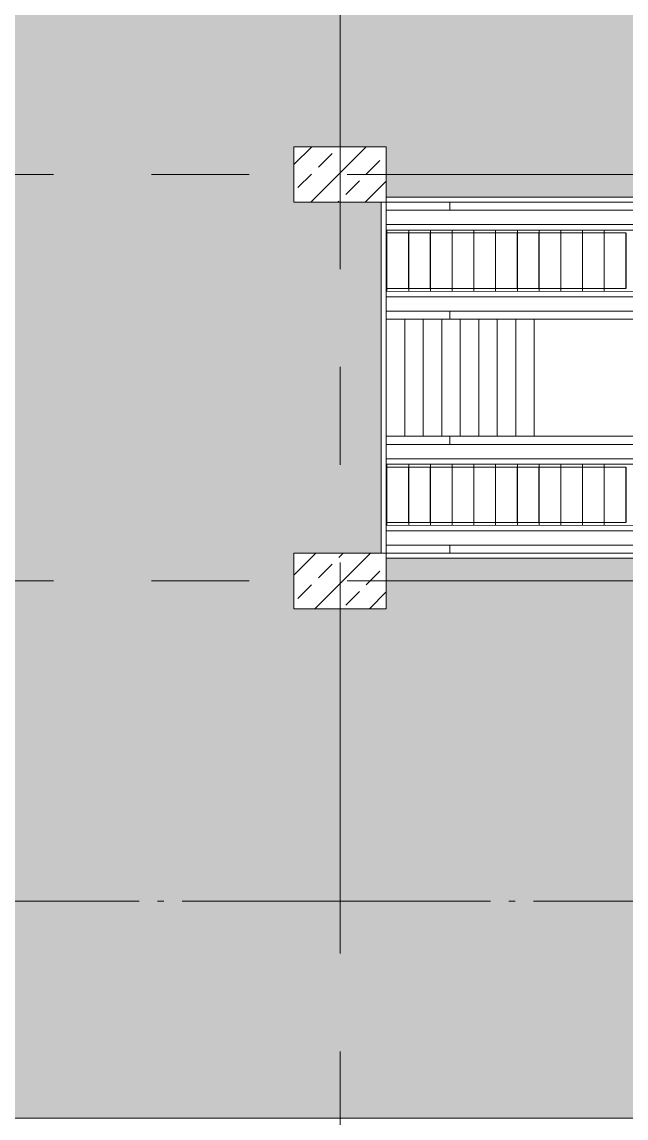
# Model space of a CAD drawing. Header units: metres. Extents: x -201 to 705, y -63 to 42.
# Drawn here: x 284.26 to 294.06, y -20.52 to -2.72 of the extents above; entities that cross this region are included whole.
import ezdxf

# ---------------------------------------------------------------- set-up
doc = ezdxf.new("R2010")
doc.units = ezdxf.units.M
for name, pattern in [('Grid Line', [11.1125, 6.35, -1.5875, 1.5875, -1.5875]), ('HAT AKSI', [5.6, 5, -0.3, 0, -0.3]), ('Overhead', [1.984375, 1.190625, -0.79375])]:
    doc.linetypes.add(name, pattern=pattern)
for name, color, linetype, lineweight in [('A-----NPP', 7, 'Continuous', 9), ('A_AREA', 7, 'Continuous', 9), ('A_GRID', 7, 'Continuous', 9), ('A_HANDRAIL', 7, 'Continuous', 9), ('A_RC', 7, 'Continuous', 9), ('A_STAIR', 7, 'Continuous', 9), ('G-PLANOTM', 7, 'Continuous', 9)]:
    doc.layers.add(name, color=color, linetype=linetype, lineweight=lineweight)

# ---------------------------------------------------------------- blocks, each defined once
blk = doc.blocks.new('B1010_10_KOLON_DİKDÖRTGEN KESİT - 90x150mm-V182-_7_76 _10_76_ BİLET HOLÜ _FFL__ANAHTAR PLAN')
at = {"layer": 'A_RC', "true_color": 0x787878}
h = blk.add_hatch(dxfattribs=at)
h.set_pattern_fill('FP_17', color=8, style=0, pattern_type=2)
h.set_pattern_definition([(225, (-145, -11.8), (0.4422811, -0.4422811), []), (225, (-145.442, -11.8), (0.4422811, -0.4422811), [0.31274, -0.15637])])
h.paths.add_polyline_path([(0.555, 0.45), (-0.75, 0.45), (-0.75, -0.45), (0.75, -0.45), (0.75, 0.45), (0.74, 0.45)])
at = {"layer": 'A_RC', "lineweight": 18}
for p, q in [((0.75, 0.45), (-0.75, 0.45)), ((-0.75, 0.45), (-0.75, -0.45)), ((0.75, -0.45), (0.75, 0.45)), ((-0.75, -0.45), (0.75, -0.45))]:
    blk.add_line(p, q, dxfattribs=at)
blk = doc.blocks.new('B1010_10_KOLON_DİKDÖRTGEN KESİT - 90x150mm-V183-_7_76 _10_76_ BİLET HOLÜ _FFL__ANAHTAR PLAN')
at = {"layer": 'A_RC', "true_color": 0x787878}
h = blk.add_hatch(dxfattribs=at)
h.set_pattern_fill('FP_18', color=8, style=0, pattern_type=2)
h.set_pattern_definition([(225, (-145, -5.2), (0.4422811, -0.4422811), []), (225, (-145.442, -5.2), (0.4422811, -0.4422811), [0.31274, -0.15637])])
h.paths.add_polyline_path([(-0.127, 0.45), (-0.75, 0.45), (-0.75, -0.45), (0.75, -0.45), (0.75, 0.45), (0.74, 0.45)])
at = {"layer": 'A_RC', "lineweight": 18}
for p, q in [((0.75, 0.45), (-0.75, 0.45)), ((-0.75, 0.45), (-0.75, -0.45)), ((0.75, -0.45), (0.75, 0.45)), ((-0.75, -0.45), (0.75, -0.45))]:
    blk.add_line(p, q, dxfattribs=at)
blk = doc.blocks.new('IC-TKN-M7-S22-000-10-A1-32-K-T-6C-200_rvt-2-_7_76 _10_76_ BİLET HOLÜ _FFL__ANAHTAR PLAN')
at = {"layer": 'A-----NPP'}
for p, q in [((-143.22, -5.65), (-143.22, -5.782)), ((-143.22, -7.418), (-143.22, -7.55)), ((-143.22, -9.45), (-143.22, -9.582)), ((-143.22, -11.218), (-143.22, -11.35))]:
    blk.add_line(p, q, dxfattribs=at)
at = {"layer": 'A_RC', "lineweight": 9, "rotation": 180}
for name, p in [('B1010_10_KOLON_DİKDÖRTGEN KESİT - 90x150mm-V183-_7_76 _10_76_ BİLET HOLÜ _FFL__ANAHTAR PLAN', (-145, -5.2)), ('B1010_10_KOLON_DİKDÖRTGEN KESİT - 90x150mm-V182-_7_76 _10_76_ BİLET HOLÜ _FFL__ANAHTAR PLAN', (-145, -11.8))]:
    blk.add_blockref(name, p, dxfattribs=at)
blk = doc.blocks.new('MBE MP YM Revit Family Model 646 mm 3 Basamak - MBE MP YM Revit Family Model 663 mm-3447344-_7_76 _10_76_ BİLET HOLÜ _FFL__ANAHTAR PLAN')
at = {"layer": 'G-PLANOTM'}
for p, q in [((-1.118, 4.562), (-1.118, -5.042)), ((-0.885, -0.608), (-0.885, 4.562)), ((-0.793, -5.058), (-0.798, 4.562)), ((-0.75, 4.551), (-0.798, 4.551)), ((-0.75, 4.554), (-0.75, 4.562)), ((0.15, 4.554), (-0.75, 4.554)), ((-0.75, 4.201), (-0.75, 4.551)), ((0.15, 4.551), (-0.75, 4.551)), ((0.15, 4.562), (0.15, 4.554)), ((0.198, 4.551), (0.15, 4.551)), ((0.15, 4.551), (0.15, 4.201)), ((0.198, 4.562), (0.193, -5.058)), ((0.285, 4.562), (0.285, -0.608)), ((0.518, -5.042), (0.518, 4.562)), ((-0.75, 4.199), (-0.797, 4.199)), ((0.15, 4.201), (-0.75, 4.201)), ((-0.75, 3.849), (-0.75, 4.199)), ((0.15, 4.199), (-0.75, 4.199)), ((0.197, 4.199), (0.15, 4.199)), ((0.15, 4.199), (0.15, 3.849)), ((-0.75, 3.846), (-0.797, 3.846)), ((0.15, 3.849), (-0.75, 3.849)), ((-0.75, 3.496), (-0.75, 3.846)), ((0.15, 3.846), (-0.75, 3.846)), ((0.197, 3.846), (0.15, 3.846)), ((0.15, 3.846), (0.15, 3.496)), ((-0.75, 3.493), (-0.797, 3.493)), ((0.15, 3.496), (-0.75, 3.496)), ((-0.75, 3.144), (-0.75, 3.493)), ((0.15, 3.493), (-0.75, 3.493)), ((0.197, 3.493), (0.15, 3.493)), ((0.15, 3.493), (0.15, 3.144)), ((-0.75, 3.141), (-0.797, 3.141)), ((0.15, 3.144), (-0.75, 3.144)), ((-0.75, 2.791), (-0.75, 3.141)), ((0.15, 3.141), (-0.75, 3.141)), ((0.197, 3.141), (0.15, 3.141)), ((0.15, 3.141), (0.15, 2.791)), ((-0.75, 2.788), (-0.797, 2.788)), ((0.15, 2.791), (-0.75, 2.791)), ((-0.75, 2.438), (-0.75, 2.788)), ((0.15, 2.788), (-0.75, 2.788)), ((0.197, 2.788), (0.15, 2.788)), ((0.15, 2.788), (0.15, 2.438)), ((-0.75, 2.436), (-0.797, 2.436)), ((0.15, 2.438), (-0.75, 2.438)), ((-0.75, 2.086), (-0.75, 2.436)), ((0.15, 2.436), (-0.75, 2.436)), ((0.197, 2.436), (0.15, 2.436)), ((0.15, 2.436), (0.15, 2.086)), ((-0.75, 2.083), (-0.796, 2.083)), ((0.15, 2.086), (-0.75, 2.086)), ((-0.75, 1.733), (-0.75, 2.083)), ((0.15, 2.083), (-0.75, 2.083)), ((0.196, 2.083), (0.15, 2.083)), ((0.15, 2.083), (0.15, 1.733)), ((-0.75, 1.73), (-0.796, 1.73)), ((0.15, 1.733), (-0.75, 1.733)), ((-0.75, 1.381), (-0.75, 1.73)), ((0.15, 1.73), (-0.75, 1.73)), ((0.196, 1.73), (0.15, 1.73)), ((0.15, 1.73), (0.15, 1.381)), ((-0.75, 1.378), (-0.796, 1.378)), ((0.15, 1.381), (-0.75, 1.381)), ((-0.75, 1.028), (-0.75, 1.378)), ((0.15, 1.378), (-0.75, 1.378)), ((0.196, 1.378), (0.15, 1.378)), ((0.15, 1.378), (0.15, 1.028)), ((-0.75, 1.025), (-0.796, 1.025)), ((0.15, 1.028), (-0.75, 1.028)), ((-0.75, 0.675), (-0.75, 1.025)), ((0.15, 1.025), (-0.75, 1.025)), ((0.196, 1.025), (0.15, 1.025)), ((0.15, 1.025), (0.15, 0.675)), ((0.15, 0.675), (-0.75, 0.675)), ((0.15, 0.673), (-0.75, 0.673))]:
    blk.add_line(p, q, dxfattribs=at)
blk = doc.blocks.new('Top Rail Type - Top Rail_Internal_-3981934-_7_76 _10_76_ BİLET HOLÜ _FFL__ANAHTAR PLAN')
at = {"layer": 'A_HANDRAIL'}
for p, q in [((-135.75, -5.569), (-144.25, -5.569)), ((-144.25, -5.649), (-135.75, -5.649))]:
    blk.add_line(p, q, dxfattribs=at)
blk = doc.blocks.new('Top Rail Type - Top Rail_Internal_-V191-_7_76 _10_76_ BİLET HOLÜ _FFL__ANAHTAR PLAN')
at = {"layer": 'A_HANDRAIL'}
for p, q in [((-135.75, -5.569), (-144.25, -5.569)), ((-135.75, -5.65), (-144.25, -5.65))]:
    blk.add_line(p, q, dxfattribs=at)
blk = doc.blocks.new('Top Rail Type - Top Rail_Internal_-3982168-_7_76 _10_76_ BİLET HOLÜ _FFL__ANAHTAR PLAN')
at = {"layer": 'A_HANDRAIL'}
for p, q in [((-144.331, -5.65), (-144.331, -11.35)), ((-144.251, -11.35), (-144.251, -5.65))]:
    blk.add_line(p, q, dxfattribs=at)
blk = doc.blocks.new('Top Rail Type - Top Rail_Internal_-V192-_7_76 _10_76_ BİLET HOLÜ _FFL__ANAHTAR PLAN')
at = {"layer": 'A_HANDRAIL'}
for p, q in [((-144.331, -5.65), (-144.331, -11.35)), ((-144.25, -5.65), (-144.25, -11.35))]:
    blk.add_line(p, q, dxfattribs=at)
blk = doc.blocks.new('Top Rail Type - Top Rail_Internal_-3982344-_7_76 _10_76_ BİLET HOLÜ _FFL__ANAHTAR PLAN')
at = {"layer": 'A_HANDRAIL'}
for p, q in [((-135.75, -11.351), (-144.25, -11.351)), ((-144.25, -11.431), (-135.75, -11.431))]:
    blk.add_line(p, q, dxfattribs=at)
blk = doc.blocks.new('Top Rail Type - Top Rail_Internal_-V193-_7_76 _10_76_ BİLET HOLÜ _FFL__ANAHTAR PLAN')
at = {"layer": 'A_HANDRAIL'}
for p, q in [((-144.25, -11.35), (-135.75, -11.35)), ((-144.25, -11.431), (-135.75, -11.431))]:
    blk.add_line(p, q, dxfattribs=at)

msp = doc.modelspace()

# ---------------------------------------------------------------- hatches: boundary and pattern name
at = {"layer": 'A_AREA', "true_color": 0xb0dcff}
h = msp.add_hatch(color=141, dxfattribs=at)
h.paths.add_polyline_path([(380.174, -5.65), (380.308, -5.65), (380.308, -5.79), (381.527, -5.79), (381.527, -5.782), (392.668, -5.782), (392.665, -4.95), (390.174, -4.95), (390.174, -5.65), (390.224, -5.65), (390.224, -5.7), (388.674, -5.7), (388.674, -4.95), (380.174, -4.95)])
h.paths.add_polyline_path([(308.584, -20.52), (309.974, -20.52), (309.974, -12.25), (308.674, -12.25), (308.674, -11.35), (310.174, -11.35), (310.176, -12.05), (318.674, -12.05), (318.674, -11.35), (320.174, -11.35), (320.174, -12.05), (328.674, -12.05), (328.674, -11.35), (321.626, -11.35), (321.626, -5.65), (320.174, -5.64), (320.174, -5.65), (318.674, -5.65), (318.674, -4.75), (320.174, -4.75), (320.174, -5.2), (328.674, -5.2), (328.674, -4.75), (330.174, -4.75), (330.174, -5.2), (334.434, -5.2), (334.434, -5.16), (335.374, -5.164), (335.378, -5.2), (335.471, -5.196), (335.477, -5.181), (335.491, -5.171), (335.506, -5.173), (335.524, -5.187), (335.528, -5.2), (335.548, -5.2), (335.554, -5.187), (335.56, -5.184), (335.564, -5.181), (336.451, -5.182), (336.464, -5.2), (336.822, -5.2), (336.822, -4.859), (336.841, -4.84), (336.987, -4.84), (337.006, -4.859), (337.009, -4.84), (337.578, -4.84), (337.578, -4.882), (337.006, -4.882), (337.006, -5.2), (338.175, -5.2), (338.175, -4.882), (337.603, -4.882), (337.603, -4.84), (338.175, -4.84), (338.175, -4.859), (338.194, -4.84), (338.34, -4.84), (338.359, -4.859), (338.359, -5.2), (338.674, -5.2), (338.674, -4.75), (340.174, -4.75), (340.174, -5.2), (340.396, -5.2), (340.396, -4.859), (340.415, -4.84), (340.574, -4.846), (340.58, -4.866), (340.58, -4.99), (340.64, -4.905), (340.652, -4.908), (340.662, -4.92), (340.661, -4.929), (340.58, -5.056), (340.58, -5.177), (341.151, -5.182), (341.151, -5.2), (341.296, -5.196), (341.296, -4.859), (341.315, -4.84), (341.474, -4.846), (341.48, -4.866), (341.48, -4.99), (341.54, -4.905), (341.552, -4.908), (341.562, -4.92), (341.561, -4.929), (341.48, -5.056), (341.48, -5.177), (342.051, -5.182), (342.051, -5.2), (342.196, -5.196), (342.198, -4.857), (342.215, -4.84), (342.374, -4.846), (342.38, -4.867), (342.38, -4.99), (342.44, -4.905), (342.452, -4.908), (342.462, -4.92), (342.461, -4.929), (342.38, -5.056), (342.38, -5.177), (342.951, -5.182), (342.951, -5.2), (343.096, -5.196), (343.096, -4.859), (343.115, -4.84), (343.274, -4.846), (343.28, -4.859), (343.28, -4.99), (343.34, -4.905), (343.352, -4.908), (343.362, -4.92), (343.361, -4.929), (343.28, -5.056), (343.28, -5.177), (343.851, -5.182), (343.851, -5.2), (343.996, -5.196), (343.996, -4.859), (344.015, -4.84), (344.174, -4.846), (344.18, -4.866), (344.18, -4.99), (344.24, -4.905), (344.252, -4.908), (344.262, -4.92), (344.261, -4.929), (344.18, -5.056), (344.18, -5.177), (344.751, -5.182), (344.751, -5.2), (344.896, -5.196), (344.896, -4.859), (344.915, -4.84), (345.074, -4.846), (345.08, -4.866), (345.08, -4.99), (345.14, -4.905), (345.152, -4.908), (345.162, -4.92), (345.161, -4.929), (345.08, -5.056), (345.08, -5.177), (345.651, -5.182), (345.651, -5.2), (345.796, -5.196), (345.796, -4.859), (345.815, -4.84), (345.974, -4.846), (345.98, -4.866), (345.98, -4.99), (346.04, -4.905), (346.052, -4.908), (346.062, -4.92), (346.061, -4.929), (345.98, -5.057), (345.98, -5.177), (346.551, -5.182), (346.551, -5.2), (346.696, -5.196), (346.696, -4.859), (346.715, -4.84), (346.874, -4.846), (346.88, -4.866), (346.88, -4.99), (346.94, -4.905), (346.952, -4.908), (346.962, -4.92), (346.961, -4.929), (346.88, -5.056), (346.88, -5.177), (347.451, -5.182), (347.451, -5.2), (347.596, -5.196), (347.596, -4.859), (347.615, -4.84), (347.774, -4.846), (347.78, -4.866), (347.78, -4.99), (347.84, -4.905), (347.852, -4.908), (347.862, -4.92), (347.861, -4.929), (347.78, -5.056), (347.78, -5.177), (348.351, -5.182), (348.351, -5.2), (348.674, -5.2), (348.674, -4.75), (350.174, -4.75), (350.174, -5.2), (350.498, -5.196), (350.498, -5.177), (351.069, -5.172), (351.069, -5.056), (350.987, -4.92), (350.997, -4.908), (351.012, -4.906), (351.019, -4.912), (351.069, -4.99), (351.073, -4.855), (351.088, -4.84), (351.234, -4.84), (351.253, -4.859), (351.253, -5.2), (351.398, -5.196), (351.398, -5.177), (351.969, -5.172), (351.969, -5.056), (351.887, -4.92), (351.897, -4.908), (351.912, -4.906), (351.919, -4.912), (351.969, -4.99), (351.969, -4.859), (351.988, -4.84), (352.134, -4.84), (352.153, -4.859), (352.153, -5.2), (352.298, -5.196), (352.298, -5.177), (352.869, -5.172), (352.865, -5.049), (352.787, -4.92), (352.797, -4.908), (352.812, -4.906), (352.818, -4.91), (352.869, -4.99), (352.869, -4.859), (352.888, -4.84), (353.034, -4.84), (353.053, -4.859), (353.053, -5.2), (353.198, -5.196), (353.198, -5.177), (353.769, -5.172), (353.769, -5.056), (353.687, -4.92), (353.697, -4.908), (353.712, -4.906), (353.719, -4.912), (353.769, -4.99), (353.769, -4.859), (353.788, -4.84), (353.934, -4.84), (353.953, -4.859), (353.953, -5.2), (354.098, -5.196), (354.098, -5.177), (354.669, -5.172), (354.669, -5.056), (354.587, -4.92), (354.597, -4.908), (354.612, -4.906), (354.619, -4.912), (354.669, -4.988), (354.669, -4.859), (354.688, -4.84), (354.834, -4.84), (354.853, -4.859), (354.853, -5.2), (354.998, -5.196), (354.998, -5.177), (355.569, -5.172), (355.569, -5.056), (355.487, -4.92), (355.497, -4.908), (355.512, -4.906), (355.519, -4.912), (355.569, -4.99), (355.569, -4.859), (355.588, -4.84), (355.734, -4.84), (355.753, -4.859), (355.753, -5.2), (355.898, -5.196), (355.898, -5.177), (356.469, -5.172), (356.469, -5.056), (356.387, -4.92), (356.397, -4.908), (356.412, -4.906), (356.419, -4.912), (356.469, -4.989), (356.469, -4.859), (356.488, -4.84), (356.634, -4.84), (356.653, -4.859), (356.653, -5.2), (356.798, -5.196), (356.798, -5.177), (357.369, -5.172), (357.369, -5.056), (357.287, -4.92), (357.297, -4.908), (357.312, -4.906), (357.319, -4.912), (357.369, -4.99), (357.369, -4.859), (357.388, -4.84), (357.534, -4.84), (357.553, -4.859), (357.553, -5.2), (357.698, -5.196), (357.698, -5.177), (358.269, -5.172), (358.269, -5.056), (358.187, -4.92), (358.197, -4.908), (358.212, -4.906), (358.219, -4.912), (358.269, -4.99), (358.269, -4.859), (358.288, -4.84), (358.438, -4.844), (358.453, -4.859), (358.453, -5.2), (358.674, -5.2), (358.674, -4.75), (360.174, -4.75), (360.176, -5.45), (361.874, -5.45), (361.874, -11.35), (365.574, -11.346), (365.574, -10.738), (365.599, -10.738), (365.599, -11.35), (365.674, -11.35), (365.674, -5.45), (368.674, -5.45), (368.673, -5.375), (365.674, -5.375), (365.674, -5.35), (368.674, -5.35), (368.674, -4.75), (370.174, -4.75), (370.174, -5.65), (368.874, -5.652), (368.874, -11.35), (378.574, -11.35), (378.574, -12.25), (378.674, -12.25), (378.674, -11.35), (380.174, -11.35), (380.174, -9.45), (380.268, -9.45), (380.268, -7.55), (380.174, -7.55), (380.174, -5.65), (378.674, -5.65), (378.674, -4.75), (379.974, -4.75), (379.974, 1.5), (380.074, 1.5), (380.074, 1.54), (380.074, 1.542), (380.074, 3.458), (380.074, 3.46), (380.074, 3.5), (379.974, 3.5), (379.974, 3.52), (368.674, 3.52), (368.674, 2.7), (366.274, 2.702), (366.274, 3.52), (276.874, 3.52), (276.874, 0.375), (276.774, 0.375), (276.774, 0.335), (276.774, 0.333), (276.774, -1.583), (276.774, -1.585), (276.774, -1.625), (276.874, -1.625), (276.874, -4.75), (279.674, -4.75), (279.674, -12.25), (276.874, -12.25), (276.874, -12.45), (276.774, -12.45), (276.774, -12.49), (276.774, -12.492), (276.774, -14.408), (276.774, -14.41), (276.774, -14.45), (276.874, -14.45), (276.874, -16.66), (276.774, -16.66), (276.774, -16.7), (276.774, -16.702), (276.774, -18.618), (276.774, -18.62), (276.774, -18.66), (276.874, -18.66), (276.874, -20.52), (308.574, -20.52)])
h.paths.add_polyline_path([(307.074, -12.25), (307.074, -11.35), (308.574, -11.35), (308.574, -12.25), (307.748, -12.25)])
h.paths.add_polyline_path([(299.083, -12.25), (298.674, -12.25), (298.674, -11.431), (290.174, -11.431), (290.174, -12.25), (288.674, -12.25), (288.674, -11.35), (290.093, -11.35), (290.093, -5.65), (288.674, -5.65), (288.674, -4.75), (290.174, -4.75), (290.174, -5.569), (298.674, -5.569), (298.674, -4.75), (300.174, -4.75), (300.174, -5.569), (303.968, -5.573), (303.968, -11.431), (300.175, -11.427), (300.174, -12.25), (299.511, -12.25)])
h.paths.add_polyline_path([(278.286, -12.23), (278.974, -12.23), (278.974, -12), (277.774, -12), (277.774, -12.23), (278.168, -12.23)])
h.paths.add_polyline_path([(391.568, -12.05), (392.668, -12.05), (392.665, -11.218), (381.527, -11.218), (381.527, -11.21), (380.308, -11.21), (380.308, -11.35), (388.674, -11.35), (388.674, -11.3), (390.224, -11.3), (390.224, -11.35), (390.174, -11.35), (390.174, -12.05)])
h.paths.add_polyline_path([(380.308, -9.59), (381.527, -9.59), (381.527, -9.582), (392.668, -9.582), (392.665, -9.45), (380.308, -9.45)])
h.paths.add_polyline_path([(365.574, -9.14), (365.574, -8.65), (365.599, -8.65), (365.599, -9.14)])
h.paths.add_polyline_path([(365.574, -8.35), (365.574, -7.71), (365.599, -7.71), (365.599, -8.35)])
h.paths.add_polyline_path([(388.468, -7.55), (392.668, -7.55), (392.665, -7.418), (381.527, -7.418), (381.527, -7.41), (380.308, -7.41), (380.308, -7.55), (388.448, -7.55)])
h.paths.add_polyline_path([(365.599, -6.11), (365.574, -6.11), (365.574, -5.45), (365.599, -5.452), (365.599, -6.099)])
h.paths.add_polyline_path([(307.748, -5.65), (307.074, -5.65), (307.074, -4.75), (308.574, -4.75), (308.574, -5.65)])
h.paths.add_polyline_path([(309.481, -5.65), (308.674, -5.65), (308.674, -4.75), (310.174, -4.75), (310.174, -5.65)])
h.paths.add_polyline_path([(377.935, -5.65), (377.074, -5.65), (377.074, -4.75), (378.574, -4.75), (378.574, -5.65)])

# ---------------------------------------------------------------- linework, layer by layer
at = {"layer": 'A_GRID', "color": 253, "linetype": 'Grid Line', "true_color": 0xaaaaaa}
for p, q in [((289.424, -28.963), (289.424, 13.652)), ((451.464, -5.2), (238.638, -5.2)), ((451.464, -11.8), (238.638, -11.8))]:
    msp.add_line(p, q, dxfattribs=at)
at = {"layer": 'A_GRID', "color": 21, "linetype": 'HAT AKSI', "true_color": 0xffaaaa}
msp.add_line((451.464, -17), (238.638, -17), dxfattribs=at)
at = {"layer": 'A_RC'}
msp.add_line((276.874, -20.52), (309.974, -20.52), dxfattribs=at)
at = {"layer": 'A_STAIR'}
for p, q in [((290.174, -7.55), (290.474, -7.55)), ((290.474, -7.55), (290.774, -7.55)), ((290.474, -7.55), (290.474, -9.45)), ((290.774, -7.55), (291.074, -7.55)), ((290.774, -7.55), (290.774, -9.45)), ((291.074, -7.55), (291.374, -7.55)), ((291.074, -7.55), (291.074, -9.45)), ((291.374, -7.55), (291.674, -7.55)), ((291.374, -7.55), (291.374, -9.45)), ((291.674, -7.55), (291.974, -7.55)), ((291.674, -7.55), (291.674, -9.45)), ((291.974, -7.55), (292.274, -7.55)), ((291.974, -7.55), (291.974, -9.45)), ((292.274, -7.55), (292.574, -7.55)), ((292.274, -7.55), (292.274, -9.45)), ((294.474, -7.55), (292.574, -7.55)), ((292.574, -7.55), (292.574, -9.45)), ((290.174, -9.45), (290.474, -9.45)), ((290.474, -9.45), (290.774, -9.45)), ((290.774, -9.45), (291.074, -9.45)), ((291.074, -9.45), (291.374, -9.45)), ((291.374, -9.45), (291.674, -9.45)), ((291.674, -9.45), (291.974, -9.45)), ((291.974, -9.45), (292.274, -9.45)), ((292.274, -9.45), (292.574, -9.45)), ((292.574, -9.45), (294.474, -9.45))]:
    msp.add_line(p, q, dxfattribs=at)
at = {"layer": 'A_STAIR', "linetype": 'Overhead'}
for p, q in [((290.474, -7.55), (290.474, -9.45)), ((290.774, -7.55), (290.774, -9.45)), ((291.074, -7.55), (291.074, -9.45)), ((291.374, -7.55), (291.374, -9.45)), ((291.674, -7.55), (291.674, -9.45)), ((291.974, -7.55), (291.974, -9.45)), ((292.274, -7.55), (292.274, -9.45)), ((292.574, -7.55), (292.574, -9.45))]:
    msp.add_line(p, q, dxfattribs=at)
at = {"layer": 'G-PLANOTM'}
for p, q in [((299.778, -5.782), (290.174, -5.782)), ((290.174, -6.015), (295.345, -6.015)), ((290.174, -6.102), (299.794, -6.107)), ((290.174, -6.15), (290.182, -6.15)), ((290.182, -6.15), (290.182, -7.05)), ((290.185, -6.102), (290.185, -6.15)), ((290.185, -6.15), (290.535, -6.15)), ((290.185, -6.15), (290.185, -7.05)), ((290.535, -6.15), (290.535, -7.05)), ((290.538, -6.103), (290.538, -6.15)), ((290.538, -6.15), (290.887, -6.15)), ((290.538, -6.15), (290.538, -7.05)), ((290.887, -6.15), (290.887, -7.05)), ((290.89, -6.103), (290.89, -6.15)), ((290.89, -6.15), (291.24, -6.15)), ((290.89, -6.15), (290.89, -7.05)), ((291.24, -6.15), (291.24, -7.05)), ((291.243, -6.103), (291.243, -6.15)), ((291.243, -6.15), (291.593, -6.15)), ((291.243, -6.15), (291.243, -7.05)), ((291.593, -6.15), (291.593, -7.05)), ((291.595, -6.103), (291.595, -6.15)), ((291.595, -6.15), (291.945, -6.15)), ((291.595, -6.15), (291.595, -7.05)), ((291.945, -6.15), (291.945, -7.05)), ((291.948, -6.103), (291.948, -6.15)), ((291.948, -6.15), (292.298, -6.15)), ((291.948, -6.15), (291.948, -7.05)), ((292.298, -6.15), (292.298, -7.05)), ((292.301, -6.103), (292.301, -6.15)), ((292.301, -6.15), (292.65, -6.15)), ((292.301, -6.15), (292.301, -7.05)), ((292.65, -6.15), (292.65, -7.05)), ((292.653, -6.104), (292.653, -6.15)), ((292.653, -6.15), (293.003, -6.15)), ((292.653, -6.15), (292.653, -7.05)), ((293.003, -6.15), (293.003, -7.05)), ((293.006, -6.104), (293.006, -6.15)), ((293.006, -6.15), (293.356, -6.15)), ((293.006, -6.15), (293.006, -7.05)), ((293.356, -6.15), (293.356, -7.05)), ((293.358, -6.104), (293.358, -6.15)), ((293.358, -6.15), (293.708, -6.15)), ((293.358, -6.15), (293.358, -7.05)), ((293.708, -6.15), (293.708, -7.05)), ((293.711, -6.104), (293.711, -6.15)), ((293.711, -6.15), (294.061, -6.15)), ((293.711, -6.15), (293.711, -7.05)), ((294.061, -6.15), (294.061, -7.05)), ((294.064, -6.15), (294.064, -7.05)), ((290.182, -7.05), (290.174, -7.05)), ((299.794, -7.093), (290.174, -7.098)), ((290.535, -7.05), (290.185, -7.05)), ((290.185, -7.05), (290.185, -7.098)), ((290.887, -7.05), (290.538, -7.05)), ((290.538, -7.05), (290.538, -7.097)), ((291.24, -7.05), (290.89, -7.05)), ((290.89, -7.05), (290.89, -7.097)), ((291.593, -7.05), (291.243, -7.05)), ((291.243, -7.05), (291.243, -7.097)), ((291.945, -7.05), (291.595, -7.05)), ((291.595, -7.05), (291.595, -7.097)), ((292.298, -7.05), (291.948, -7.05)), ((291.948, -7.05), (291.948, -7.097)), ((292.65, -7.05), (292.301, -7.05)), ((292.301, -7.05), (292.301, -7.097)), ((293.003, -7.05), (292.653, -7.05)), ((292.653, -7.05), (292.653, -7.096)), ((293.356, -7.05), (293.006, -7.05)), ((293.006, -7.05), (293.006, -7.096)), ((293.708, -7.05), (293.358, -7.05)), ((293.358, -7.05), (293.358, -7.096)), ((294.061, -7.05), (293.711, -7.05)), ((293.711, -7.05), (293.711, -7.096)), ((295.345, -7.185), (290.174, -7.185)), ((290.174, -7.418), (299.778, -7.418))]:
    msp.add_line(p, q, dxfattribs=at)

# ---------------------------------------------------------------- block references
at = {"lineweight": 5}
msp.add_blockref('IC-TKN-M7-S22-000-10-A1-32-K-T-6C-200_rvt-2-_7_76 _10_76_ BİLET HOLÜ _FFL__ANAHTAR PLAN', (434.424, 0), dxfattribs=at)
at = {"layer": 'A_HANDRAIL'}
for name in ['Top Rail Type - Top Rail_Internal_-V192-_7_76 _10_76_ BİLET HOLÜ _FFL__ANAHTAR PLAN', 'Top Rail Type - Top Rail_Internal_-3982168-_7_76 _10_76_ BİLET HOLÜ _FFL__ANAHTAR PLAN', 'Top Rail Type - Top Rail_Internal_-3981934-_7_76 _10_76_ BİLET HOLÜ _FFL__ANAHTAR PLAN', 'Top Rail Type - Top Rail_Internal_-V191-_7_76 _10_76_ BİLET HOLÜ _FFL__ANAHTAR PLAN', 'Top Rail Type - Top Rail_Internal_-V193-_7_76 _10_76_ BİLET HOLÜ _FFL__ANAHTAR PLAN', 'Top Rail Type - Top Rail_Internal_-3982344-_7_76 _10_76_ BİLET HOLÜ _FFL__ANAHTAR PLAN']:
    msp.add_blockref(name, (434.424, 0), dxfattribs=at)
at = {"layer": 'G-PLANOTM', "rotation": 90.00000000000105}
msp.add_blockref('MBE MP YM Revit Family Model 646 mm 3 Basamak - MBE MP YM Revit Family Model 663 mm-3447344-_7_76 _10_76_ BİLET HOLÜ _FFL__ANAHTAR PLAN', (294.736, -10.1), dxfattribs=at)

doc.saveas('drawing.dxf')
